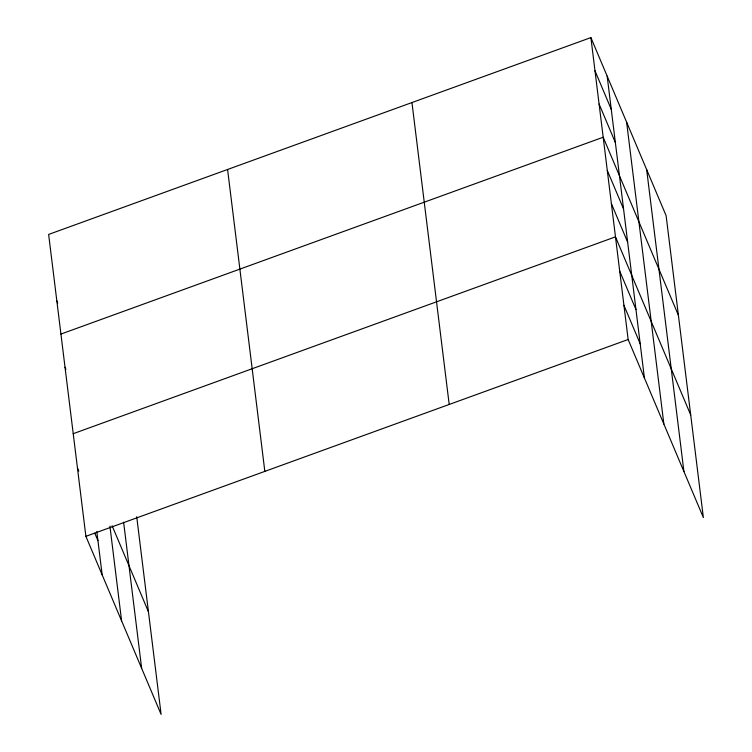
<?xml version="1.0" encoding="UTF-8"?>
<svg xmlns="http://www.w3.org/2000/svg" width="752" height="752" viewBox="0 0 752 752"><rect width="100%" height="100%" fill="white"/><g stroke="black" fill="none" stroke-linecap="round" stroke-linejoin="round"><path stroke-width="1.13" d="M590.893 37.6L628.146 339.5L703.364 517.564L666.112 215.664L590.893 37.6L48.636 234.436L85.888 536.336L161.107 714.4L136.714 516.709M60.931 334.067L603.189 137.231L678.407 315.285M73.226 433.688L615.484 236.861L690.693 414.916M85.888 536.336L628.146 339.5M594.992 70.81L611.263 109.331M599.09 104.02L615.362 142.532M607.287 170.441L623.558 208.953M611.385 203.651L627.657 242.163M619.704 271.077L635.976 309.589M623.925 305.284L640.196 343.805M56.832 300.856L57.735 302.99M65.029 367.277L65.932 369.411M112.133 525.808L148.435 611.752M77.447 467.904L78.8 471.119M94.771 533.149L97.939 540.641M646.664 169.614L683.916 471.513M626.623 122.162L663.866 424.072M607.165 76.121L644.417 378.021M411.955 102.554L449.198 404.463M227.583 169.482L264.836 471.382M123.619 522.189L141.649 668.349M109.933 526.24L121.608 620.908M96.811 531.514L102.159 574.857"/></g></svg>
